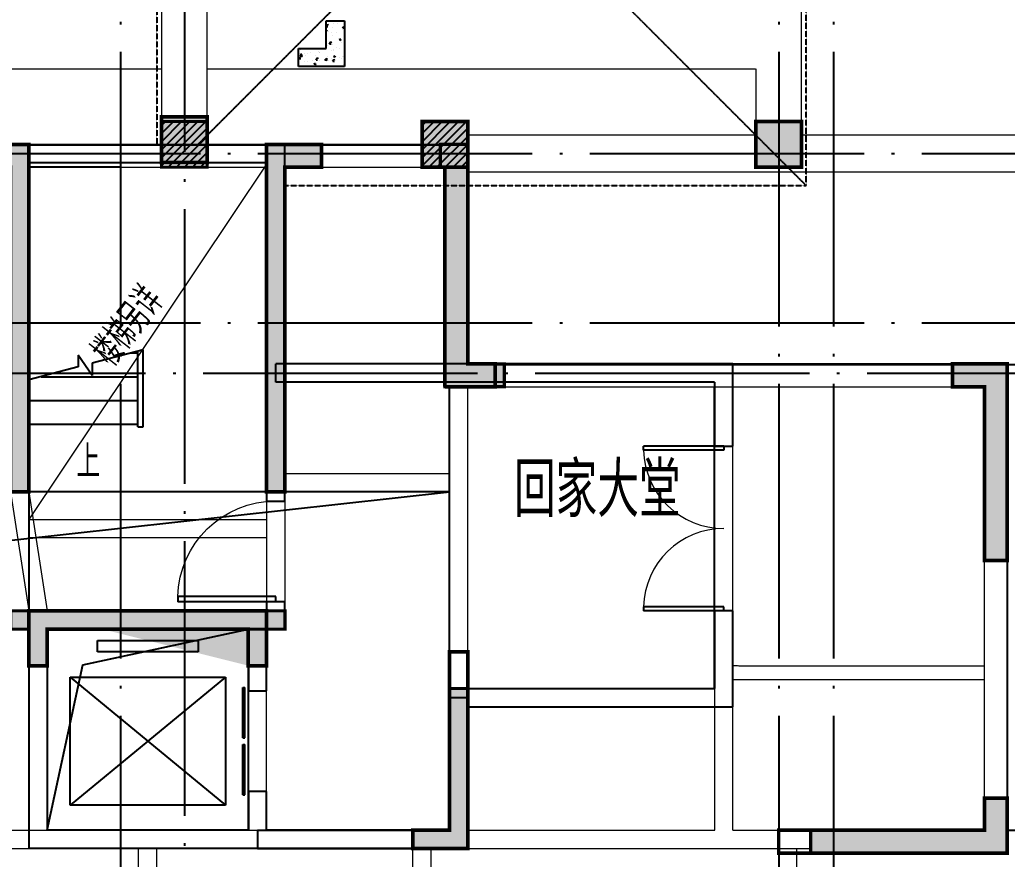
# Model space of a CAD drawing. Extents: x 290727 to 13733020, y 1731457 to 3643100.
# Drawn here: x 703162 to 713962, y 2146964 to 2156142 of the extents above; entities that cross this region are included whole.
import ezdxf

# ---------------------------------------------------------------- set-up
doc = ezdxf.new("R2010")
doc.units = 0
doc.header["$LTSCALE"] = 10
for name, pattern in [('DASH', [0.35, 0.25, -0.1]), ('DASHED', [0.75, 0.5, -0.25]), ('DOTE', [2.4200000000000004, 2, -0.2, 0.02, -0.2]), ('线型3', [500, 300, -200])]:
    doc.linetypes.add(name, pattern=pattern)
doc.layers.get('0').update_dxf_attribs({"linetype": 'CONTINUOUS'})
for name, color, linetype, lineweight in [('15221', 2, 'CONTINUOUS', 18), ('S_ConcWall', 8, 'CONTINUOUS', 35), ('S_DoorDash', 174, '线型3', 18), ('TEXT', 7, 'CONTINUOUS', 13), ('零厚板', 7, 'CONTINUOUS', 18)]:
    doc.layers.add(name, color=color, linetype=linetype, lineweight=lineweight)
for name, color, linetype in [('AXIS', 3, 'CONTINUOUS'), ('BEAM_CON', 4, 'CONTINUOUS'), ('BEAM_CONT', 4, 'CONTINUOUS'), ('BEAM_DASH', 144, 'DASHED'), ('BEAM_SE', 144, 'DASHED'), ('COLU', 2, 'CONTINUOUS'), ('COLUMN', 9, 'CONTINUOUS'), ('DIM_SYMB', 3, 'CONTINUOUS'), ('DOTE', 8, 'DOTE'), ('EVTR', 2, 'CONTINUOUS'), ('pl', 7, 'CONTINUOUS'), ('PUB_HATCH', 8, 'CONTINUOUS'), ('PUB_TEXT', 7, 'CONTINUOUS'), ('STAIR', 2, 'CONTINUOUS'), ('WALL', 255, 'CONTINUOUS'), ('WINDOW', 4, 'CONTINUOUS'), ('作业图', 4, 'CONTINUOUS'), ('文字', 4, 'CONTINUOUS'), ('板顶标高填充', 7, 'CONTINUOUS'), ('柱', 2, 'CONTINUOUS'), ('梁上柱', 40, 'CONTINUOUS'), ('洞口边线', 7, 'CONTINUOUS'), ('集水坑', 181, 'DASH')]:
    doc.layers.add(name, color=color, linetype=linetype)
doc.layers.get('0').off()
doc.styles.add('_TCH_DIM', font='SIMPLEX', dxfattribs={"bigfont": 'GBCBIG'})
doc.styles.add('HNSJY', font='HNSJY-07', dxfattribs={"width": 0.8, "bigfont": 'HNSJY-HZ'})

# ---------------------------------------------------------------- blocks, each defined once
blk = doc.blocks.new('A$C55C93FC2')
at = {"layer": 'DOTE', "linetype": 'DOTE', "ltscale": 150}
for p, q in [((219334.4150152878, 76542.35001189262), (219334.4150152878, 12199.99773951061)), ((226534.4150152878, 76542.35001189262), (226534.4150152875, 12199.99773951061)), ((227134.4150152878, 76542.35001189262), (227134.4150152875, 12199.99773951061)), ((220034.4150152878, 53042.35001869965), (220034.4150152878, 12199.99773951061)), ((10299.4560685074, 28242.35001869965), (252290.8196143163, 28242.35001869965)), ((10299.4560685074, 26392.35001869965), (252290.8196143163, 26392.35001869965))]:
    blk.add_line(p, q, dxfattribs=at)
blk = doc.blocks.new('A$C682E2834')
h = blk.add_hatch(color=0)
h.dxf.hatch_style = 1
h.paths.add_polyline_path([(30400.23085716739, 7899.570863577392), (30600.24778824602, 7899.58779752336), (30600.28163841716, 7499.763246389892), (30800.28163841716, 7499.782777639892), (30800.23085716716, 7899.561097952392), (32999.96913841716, 7899.459535452392), (33000.16445091716, 7499.571840139892), (33200.16445091716, 7499.638246389892), (33200.05505534937, 7899.587791461672), (33200.00038841716, 7899.570863577392), (33200.00038841739, 8099.440454095457), (30600.23085716739, 8099.570863577392), (30400.23085716739, 8099.570863577392)])
edge = h.paths.add_edge_path(flags=16)
edge.add_line((11799.89296654239, 7900.001527639892), (11799.80312279216, 7500.223207327392))
h.paths.add_polyline_path([(9600.016013417393, 7900.001527639892), (11799.89296654239, 7900.001527639892)], flags=17)
h.paths.add_polyline_path([(21424.87343529216, 250.0015276398917), (21599.87343529216, 250.0020159211417), (21599.87343529216, 0.002015921141719446), (21174.87343529216, 0.001527639891719446), (20999.87343529216, 0.002015921141719446), (20999.87343529216, 250.0020159211417), (21174.87343529216, 250.0015276398917), (21175.03163841716, 2150.010804983642), (21425.03163841716, 2149.991273733642)])
h.paths.add_polyline_path([(42349.82460716716, 2149.023988577392), (42599.82460716716, 2149.014222952392), (42599.74648216716, 0.0005510773917194456), (42199.74648216716, 0.002015921141719446), (42199.74648216716, 250.0020159211417), (42349.74648216716, 250.0015276398917)])
h.paths.add_polyline_path([(42599.90663841716, 3549.014222952392), (42349.90663841716, 3549.025941702392), (42350.00429466716, 5450.001527639892), (42200.00038841716, 5450.001527639892), (42200.00038841716, 5700.001527639892), (42600.00038841716, 5700.001527639892)])
h.paths.add_polyline_path([(40700.23085716716, 10549.10113701489), (40700.24257591716, 10799.10113701489), (41300.23866966716, 10799.07574638989), (41300.16054466716, 8649.073793264892), (41050.16054466716, 8649.083558889892), (41050.24257591716, 10549.08648857739)])
h.paths.add_polyline_path([(39150.00038841716, 5450.001527639892), (39150.00038841716, 5700.001527639892), (41050.00038841716, 5700.001527639892), (41050.00038841716, 6099.077699514892), (41300.00038841716, 6099.077699514892), (41300.00038841716, 5450.001527639892)])
h.paths.add_polyline_path([(35100.33632591716, 12949.37848076489), (35100.34804466716, 13199.37848076489), (35400.34023216716, 13199.34918388989), (35400.23866966716, 10799.34625420239), (35800.24648216716, 10799.33160576489), (35800.22695091716, 10549.33160576489), (35150.23866966716, 10549.36383232739), (35150.34413841716, 12949.36090263989)])
h.paths.add_polyline_path([(28700.48085716716, 13199.59723076489), (28700.47695091716, 12949.59723076489), (28650.48281029216, 12949.60309013989), (28650.38124779216, 10549.60504326489), (28000.38124779216, 10549.60504326489), (28000.38124779216, 10799.60504326489), (28400.38124779216, 10799.60504326489), (28400.48281029216, 13199.60699638989)])
h.paths.add_polyline_path([(22750.16249779216, 8649.935121389892), (22500.16249779216, 8649.944887014892), (22500.23866966716, 10799.94586357739), (23100.24257591716, 10799.91754326489), (23100.23085716716, 10549.91754326489), (22750.23866966716, 10549.93414482739)])
h.paths.add_polyline_path([(24650.00234154216, 5700.001527639892), (24650.00234154216, 5450.001527639892), (22500.00234154216, 5450.001527639892), (22500.00234154216, 6049.940980764892), (22750.00234154216, 6049.940980764892), (22750.00234154216, 5700.001527639892)])
h.paths.add_polyline_path([(25699.81679466716, 250.0010393586417), (25699.81679466716, 0.001039358641719446), (24799.74648216716, 0.001039358641719446), (24799.83046654216, 2149.837953421142), (25049.83046654216, 2149.827699514892), (25049.74648216716, 250.0010393586417)])
h.paths.add_polyline_path([(32024.28945091716, 0.001039358641719446), (31299.81679466716, 0.001039358641719446), (31299.81679466716, 250.0010393586417), (31774.35976341716, 250.0010393586417), (31774.89101341716, 2149.639711233642), (32024.89101341716, 2149.569398733642), (32024.35976341716, 250.0010393586417), (32499.81679466716, 250.0010393586417), (32499.81679466716, 0.001039358641719446)])
h.paths.add_polyline_path([(29000.14491966716, 5700.001527639892), (29000.14491966716, 5500.001527639892), (28400.14296654216, 5500.001527639892), (28400.22109154216, 7249.609926077392), (28600.22109154216, 7249.600160452392), (28600.14296654216, 5700.001527639892)])
h.paths.add_polyline_path([(34800.00038841716, 5500.001527639892), (34800.00038841716, 5700.001527639892), (35200.00038841716, 5700.001527639892), (35200.00038841716, 7249.351137014892), (35400.00038841716, 7249.351137014892), (35400.00038841716, 5500.001527639892)])
h.paths.add_polyline_path([(30000.47695091716, 12949.58355888989), (30000.48085716716, 13199.58160576489), (30600.48281029216, 13199.57184013989), (30600.32656029216, 9399.568910452392), (30400.33046654216, 9399.575746389892), (30400.48671654216, 12949.57574638989)])
h.paths.add_polyline_path([(33200.18398216716, 9399.449769827392), (33400.18007591716, 9399.442933889892), (33400.34023216716, 12949.44098076489), (33800.33632591716, 12949.41949638989), (33800.34804466716, 13199.41949638989), (33200.34023216716, 13199.44879326489)])
h.paths.add_polyline_path([(38099.74648216716, 0.001039358641719446), (38099.74648216716, 250.0010393586417), (38749.74648216716, 250.0010393586417), (38749.82460716716, 2149.190980764892), (38999.82460716716, 2149.181215139892), (38999.74648216716, 0.001039358641719446)])
h.paths.add_polyline_path([(35024.86366966716, 2149.365785452392), (34774.86366966716, 2149.374574514892), (34774.93788841716, 4199.375551077392), (35024.93788841716, 4199.365785452392)])
h.paths.add_polyline_path([(29025.00234154216, 2149.648500296142), (28775.00234154216, 2149.648500296142), (28775.00234154216, 4199.648012014892), (29025.00234154216, 4199.648012014892)])
h.paths.add_polyline_path([(1900.001609120285, 10800.00152763989), (1900.001609120285, 10550.00152763989), (1550.001609120285, 10550.00152763989), (1550.001609120285, 8650.001527639892), (1300.001609120285, 8650.001527639892), (1300.001609120285, 10800.00152763989)])
h.paths.add_polyline_path([(3450.00136497966, 5700.001527639892), (3450.00136497966, 5450.001527639892), (1300.001609120285, 5450.001527639892), (1300.001609120285, 6100.001527639892), (1550.001609120285, 6100.001527639892), (1550.001609120285, 5700.001527639892)])
h.paths.add_polyline_path([(20100.00234154216, 8650.001527639892), (19850.00234154216, 8650.001527639892), (19850.00234154216, 10550.00152763989), (19500.00234154216, 10550.00152763989), (19500.00234154216, 10800.00152763989), (20100.00234154216, 10800.00152763989)])
h.paths.add_polyline_path([(13899.85097435466, 12950.00152763989), (13899.85097435466, 13200.00152763989), (14199.85488060466, 13200.00152763989), (14199.85488060466, 10800.00152763989), (14599.85585716716, 10800.00152763989), (14599.85585716716, 10550.00152763989), (13949.85488060466, 10550.00152763989), (13949.85488060466, 12950.00152763989)])
h.paths.add_polyline_path([(7499.99745872966, 13200.00152763989), (7499.99745872966, 12950.00152763989), (7450.00136497966, 12950.00152763989), (7450.00136497966, 10550.00152763989), (6800.00136497966, 10550.00152763989), (6800.00136497966, 10800.00152763989), (7200.00136497966, 10800.00152763989), (7200.00136497966, 13200.00152763989)])
h.paths.add_polyline_path([(17950.00234154216, 5450.001527639892), (17950.00234154216, 5700.001527639892), (19850.00234154216, 5700.001527639892), (19850.00234154216, 6050.001527639892), (20100.00234154216, 6050.001527639892), (20100.00234154216, 5450.001527639892)])
h.paths.add_polyline_path([(16900.00234154216, 0.001039358641719446), (16900.00234154216, 250.0010393586417), (17550.00234154216, 250.0010393586417), (17550.00234154216, 2150.001039358642), (17800.00234154216, 2150.001039358642), (17800.00234154216, 0.001039358641719446)])
h.paths.add_polyline_path([(10575.42616966716, 0.001039358641719446), (10100.00136497966, 0.001039358641719446), (10100.00136497966, 250.0010393586417), (10575.42616966716, 250.0010393586417), (10575.00136497966, 2149.975160452392), (10825.00136497966, 2150.026918264892), (10825.42616966716, 250.0010393586417), (11300.00136497966, 250.0010393586417), (11300.00136497966, 0.001039358641719446)])
h.paths.add_polyline_path([(400.0016091202851, 5700.001527639892), (400.0016091202851, 5450.001527639892), (250.0016091202851, 5450.001527639892), (250.0016091202851, 3550.001527639892), (0.001609120285138488, 3550.001527639892), (0.001609120285138488, 5700.001527639892)])
h.paths.add_polyline_path([(400.0011208390351, 250.0020159211417), (400.0018532609101, 0.002015921141719446), (0.001609120285138488, 0.0005510773917194456), (0.001609120285138488, 2150.001039358642), (250.0016091202851, 2150.001039358642), (250.0016091202851, 250.0015276398917)])
h.paths.add_polyline_path([(13599.85488060466, 5500.001527639892), (13599.85488060466, 5700.001527639892), (13999.85488060466, 5700.001527639892), (13999.85488060466, 7250.001527639892), (14199.85488060466, 7250.001527639892), (14199.85488060466, 5500.001527639892)])
h.paths.add_polyline_path([(7800.00136497966, 5700.001527639892), (7800.00136497966, 5500.001527639892), (7200.00136497966, 5500.001527639892), (7200.00136497966, 7250.001527639892), (7400.00136497966, 7250.001527639892), (7400.00136497966, 5700.001527639892)])
h.paths.add_polyline_path([(12599.85097435466, 13200.00152763989), (12599.85097435466, 12950.00152763989), (12199.85488060466, 12950.00152763989), (12199.85488060466, 9400.001527639892), (11999.85488060466, 9400.001527639892), (11999.85488060466, 13200.00152763989)])
h.paths.add_polyline_path([(9200.001364979893, 9400.001527639892), (9200.001364979893, 12950.00152763989), (8799.99745872966, 12950.00152763989), (8799.99745872966, 13200.00152763989), (9400.00136497966, 13200.00152763989), (9400.001364979893, 9400.001527639892)])
h.paths.add_polyline_path([(4500.00136497966, 250.0010393586417), (4500.00136497966, 0.001039358641719446), (3600.00136497966, 0.001039358641719446), (3600.00136497966, 2150.001039358642), (3850.00136497966, 2150.001039358642), (3850.00136497966, 250.0010393586417)])
h.paths.add_polyline_path([(7825.00136497966, 2150.001039358642), (7575.00136497966, 2150.001039358642), (7575.00136497966, 4200.001527639892), (7825.00136497966, 4200.001527639892)])
h.paths.add_polyline_path([(13824.85683372966, 2150.001039358642), (13574.85683372966, 2150.001039358642), (13574.85683372966, 4200.001527639892), (13824.85683372966, 4200.001527639892)])
edge = h.paths.add_edge_path()
edge.add_line((11999.78554466739, 8100.001527639892), (12199.78554466739, 8100.001527639892))
edge.add_line((12199.78554466739, 8100.001527639892), (12199.78554466739, 7900.001527639892))
edge.add_line((12199.78554466739, 7900.001527639892), (11999.76861358853, 7900.01846158586))
edge.add_line((9400.016013417393, 8100.001527639892), (9200.016013417393, 8100.001527639892))
edge.add_line((9200.016013417393, 8100.001527639892), (9200.016013417393, 7900.001527639892))
edge.add_line((9200.016013417393, 7900.001527639892), (9400.032944496023, 7900.01846158586))
edge.add_line((9400.011129499879, 7900.018459738931), (9400.00136497966, 7500.188051077392))
edge.add_line((9400.00136497966, 7500.188051077392), (9600.00136497966, 7500.182191702392))
edge.add_line((9600.00136497966, 7500.182191702392), (9600.016013417393, 7900.001527639892))
edge.add_line((11999.87831810489, 8100.001527639892), (9400.016013417393, 8100.001527639892))
edge.add_line((11799.80312279216, 7500.223207327392), (11999.80312279239, 7500.193910452392))
edge.add_line((11999.80312279239, 7500.193910452392), (11999.76861358853, 7900.01846158586))
h = blk.add_hatch(color=0)
h.dxf.hatch_style = 1
h.paths.add_polyline_path([(9400.016013417393, 8100.001527639892), (9400.016013417393, 7900.001527639892), (9400.011129499879, 7900.018459738931), (9400.00136497966, 7500.188051077392), (9600.00136497966, 7500.182191702392), (9600.016013417393, 7900.001527639892), (11799.89296654239, 7900.001527639892), (11799.83440526435, 7500.223202744994), (11999.80312279239, 7500.193910452392), (11999.76861358853, 7900.01846158586), (12199.78554466739, 7900.01846158586), (12199.78554466739, 8100.001527639892)])
at = {"color": 0}
blk.add_lwpolyline([(9400.016013417393, 8100.001527639892), (9400.016013417393, 7900.001527639892), (9400.011129499879, 7900.018459738931), (9400.00136497966, 7500.188051077392), (9600.00136497966, 7500.182191702392), (9600.016013417393, 7900.001527639892), (11799.89296654239, 7900.001527639892), (11799.83440526435, 7500.223202744994), (11999.80312279239, 7500.193910452392), (11999.76861358853, 7900.01846158586), (12199.78554466739, 7900.01846158586), (12199.78554466739, 8100.001527639892), (9400.016013417393, 8100.001527639892)], dxfattribs=at)
at = {"layer": 'S_ConcWall', "color": 0, "lineweight": 35, "ltscale": 0.9999999776482582}
for p, q in [((8799.99745872966, 13200.00152763989), (9400.00136497966, 13200.00152763989)), ((9400.00136497966, 13200.00152763989), (9400.001364979893, 9400.001527639892)), ((11999.85488060466, 9400.001527639892), (11999.85488060466, 13200.00152763989)), ((11999.85488060466, 13200.00152763989), (12599.85097435466, 13200.00152763989)), ((12599.85097435466, 13200.00152763989), (12599.85097435466, 12950.00152763989)), ((13899.85097435466, 13200.00152763989), (14199.85488060466, 13200.00152763989)), ((13899.85097435466, 12950.00152763989), (13899.85097435466, 13200.00152763989)), ((14199.85488060466, 13200.00152763989), (14199.85488060466, 10800.00152763989)), ((12599.85097435466, 12950.00152763989), (12199.85488060466, 12950.00152763989)), ((12199.85488060466, 12950.00152763989), (12199.85488060466, 9400.001527639892)), ((13949.85488060466, 12950.00152763989), (13899.85097435466, 12950.00152763989)), ((13949.85488060466, 10550.00152763989), (13949.85488060466, 12950.00152763989)), ((14199.85488060466, 10800.00152763989), (14599.85585716716, 10800.00152763989)), ((14599.85585716716, 10800.00152763989), (14599.85585716716, 10550.00152763989)), ((19500.00234154216, 10550.00152763989), (19500.00234154216, 10800.00152763989)), ((19500.00234154216, 10800.00152763989), (20100.00234154216, 10800.00152763989)), ((14599.85585716716, 10550.00152763989), (13949.85488060466, 10550.00152763989)), ((19850.00234154216, 10550.00152763989), (19500.00234154216, 10550.00152763989)), ((19850.00234154216, 8650.001527639892), (19850.00234154216, 10550.00152763989)), ((9400.001364979893, 9400.001527639892), (9200.001364979893, 9400.001527639892)), ((12199.85488060466, 9400.001527639892), (11999.85488060466, 9400.001527639892)), ((20100.00234154216, 8650.001527639892), (19850.00234154216, 8650.001527639892)), ((13999.85488060466, 5700.001527639892), (13999.85488060466, 7250.001527639892)), ((13999.85488060466, 7250.001527639892), (14199.85488060466, 7250.001527639892)), ((14199.85488060466, 7250.001527639892), (14199.85488060466, 5500.001527639892)), ((19850.00234154216, 5700.001527639892), (19850.00234154216, 6050.001527639892)), ((19850.00234154216, 6050.001527639892), (20100.00234154216, 6050.001527639892)), ((13599.85488060466, 5700.001527639892), (13999.85488060466, 5700.001527639892)), ((13599.85488060466, 5500.001527639892), (13599.85488060466, 5700.001527639892)), ((17950.00234154216, 5700.001527639892), (19850.00234154216, 5700.001527639892)), ((17950.00234154216, 5450.001527639892), (17950.00234154216, 5700.001527639892)), ((14199.85488060466, 5500.001527639892), (13599.85488060466, 5500.001527639892)), ((20100.00234154216, 5450.001527639892), (17950.00234154216, 5450.001527639892))]:
    blk.add_line(p, q, dxfattribs=at)
blk = doc.blocks.new('A$C40B84A1C')
at = {"layer": 'DIM_SYMB'}
blk.add_lwpolyline([(524.9992847805845, 2010.002427915817, 0, 0, 0), (524.9992847805845, 2360.002427915817, 80.00000000000001, 0, 0), (524.9992847805845, 2660.002427915817, 0, 0, 0)], format="xyseb", dxfattribs=at)
at = {"layer": 'STAIR'}
for p, q in [((1149.999284780585, 2955.168464685418), (592.5611019673217, 2807.856696046514)), ((1016.928506968921, 2920.002427915817), (1089.999284780585, 2920.002427915817)), ((1089.999284780585, 2110.002427915817), (1089.999284780585, 2939.312525155536)), ((1149.999284780585, 2140.002427915817), (1149.999284780584, 2955.168464685418)), ((1149.999284780585, 2110.002427915817), (1149.999284780584, 2955.168464685418)), ((438.5792148037509, 2893.716320452927), (438.1434868294988, 2767.04942324695)), ((592.0967112718148, 2672.85749478487), (438.5792148037509, 2893.716320452927)), ((438.1434868294988, 2767.04942324695), (-100.0007152194155, 2624.836391146216)), ((592.5611019673217, 2807.856696046514), (592.0967112718148, 2672.85749478487)), ((-100.0007152194156, 2140.002427915817), (-100.0007152194155, 2624.836391146216)), ((33.0700625922474, 2660.002427915817), (1089.999284780585, 2660.002427915816)), ((-100.0007152194155, 2400.002427915817), (1089.999284780585, 2400.002427915817)), ((-100.0007152194156, 2140.002427915817), (1089.999284780585, 2140.002427915817)), ((1089.999284780585, 2110.002427915817), (1149.999284780585, 2110.002427915817))]:
    blk.add_line(p, q, dxfattribs=at)
at = {"layer": 'PUB_TEXT', "style": '_TCH_DIM'}
blk.add_text('上', height=357.4468085106383, dxfattribs=at).set_placement((420.7439656316483, 1555.002427915817))
blk = doc.blocks.new('$DorLib2D$00000127')
at = {"color": 0, "linetype": 'Continuous'}
for p, q in [((-0.0333333333328483, 0.79489831543669, -93.75), (-0.5333333333328483, 0.79489831543669, -93.75)), ((-0.5333333333328483, 0.79489831543669, -93.75), (-0.5333333333328483, 0.6904056441872441, -93.75)), ((-0.0333333333328483, 0.79489831543669, -93.75), (-0.0333333333328483, 0.6904056441872441, -93.75)), ((0.0333333333328483, 0.79489831543669, -93.75), (0.0333333333328483, 0.6904056441872441, -93.75)), ((0.5333333333328483, 0.79489831543669, -93.75), (0.0333333333328483, 0.79489831543669, -93.75)), ((0.5333333333328483, 0.79489831543669, -93.75), (0.5333333333328483, 0.6904056441872441, -93.75)), ((-0.0333333333328483, 0.6904056441872441, -93.75), (-0.5333333333328483, 0.6904056441872441, -93.75)), ((0.5333333333328483, 0.6904056441872441, -93.75), (0.0333333333328483, 0.6904056441872441, -93.75)), ((0.5, 0.4999999999999787, -93.75), (-0.5, 0.4999999999999787, -93.75))]:
    blk.add_line(p, q, dxfattribs=at)
blk = doc.blocks.new('$DorLib2D$00000001')
for p, q in [((0.45, 0.975), (0.5000000000000002, 0.975)), ((0.45, 0), (0.45, 0.975)), ((0.5, 0), (0.5, 0.975)), ((0.5, 0), (0.45, 0))]:
    blk.add_line(p, q)
at = {"lineweight": 13}
blk.add_arc((0.475, 0), 0.975, 91.46928358135379, 180, dxfattribs=at)
blk = doc.blocks.new('$DorLib2D$00000002')
for p, q in [((-0.5, -1e-16), (-0.5000000000000007, 0.4875)), ((-0.4750000000000007, 0.4875), (-0.5000000000000007, 0.4875)), ((-0.475, 0), (-0.4750000000000007, 0.4875)), ((0.475, 0), (0.4750000000000007, 0.4875)), ((0.4750000000000007, 0.4875), (0.5000000000000007, 0.4875)), ((0.5, -1e-16), (0.5000000000000007, 0.4875)), ((-0.5, -1e-16), (-0.475, 0)), ((0.5, -1e-16), (0.475, 0))]:
    blk.add_line(p, q)
at = {"lineweight": 13}
for centre, start, end in [((-0.4875, 0), 0, 88.53071641864632), ((0.4875, 0), 91.46928358135372, 180)]:
    blk.add_arc(centre, 0.4875, start, end, dxfattribs=at)
blk = doc.blocks.new('_FZH')
blk.add_lwpolyline([(-0.5, -0.5), (0.5, -0.5), (0.5, 0.5), (-0.5, 0.5)], close=True)
at = {"layer": 'PUB_HATCH'}
blk.add_solid([(-0.5, -0.5), (0.5, -0.5), (-0.5, 0.5), (0.5, 0.5)], dxfattribs=at)
blk = doc.blocks.new('车库建筑作业图')
at = {"layer": 'DOTE', "ltscale": 150}
blk.add_line((694278.6319496026, 2152279.786317199), (737690.9445045227, 2152279.786317199), dxfattribs=at)
at = {"layer": 'EVTR'}
for p, q in [((704012.376173053, 2149229.790736772), (704012.376173053, 2149354.790736744)), ((704012.376173053, 2149354.790736744), (705112.3761730661, 2149354.790736744)), ((705112.3761730661, 2149354.790736744), (705112.3761730661, 2149229.790736772)), ((705112.3761730661, 2149229.790736772), (704012.376173053, 2149229.790736772)), ((703712.3761730735, 2148954.790736766), (705412.3761730735, 2148954.790736766)), ((703712.3761730735, 2147554.790736778), (703712.3761730735, 2148954.790736766)), ((703712.3761730735, 2148954.790736766), (705412.3761730735, 2147554.790736778)), ((705412.3761730735, 2148954.790736766), (703712.3761730735, 2147554.790736778)), ((705412.3761730735, 2148954.790736766), (705412.3761730735, 2147554.790736778)), ((705412.3761730735, 2147554.790736778), (703712.3761730735, 2147554.790736778))]:
    blk.add_line(p, q, dxfattribs=at)
blk.add_lwpolyline([(707862.2150402394, 2148829.790736791), (707862.2150402394, 2152129.790736791)], dxfattribs=at)
at = {"layer": 'WALL'}
for p, q in [((703162.3761730731, 2154779.790736815), (706062.3761730517, 2154779.790736801)), ((706062.3761730517, 2150879.790736787), (706062.3761730517, 2154779.790736801)), ((703262.3761730517, 2154579.790736815), (703262.3761730517, 2149679.790736792)), ((703262.3761730517, 2154579.790736815), (705862.3761730517, 2154579.790736802)), ((705862.3761730517, 2154579.790736802), (705862.3761730517, 2150879.790736787)), ((705862.3761730517, 2150879.790736787), (706062.3761730517, 2150879.790736787)), ((706062.3761730517, 2149779.790736787), (705862.3761730517, 2149779.790736787)), ((705862.3761730517, 2149779.790736787), (705862.3761730517, 2149679.790736792)), ((706062.3761730517, 2149479.790736792), (706062.3761730517, 2149779.790736787)), ((703362.3761730517, 2149679.790736792), (703262.3761730517, 2149679.790736792)), ((705762.3761730517, 2149679.790736792), (703362.3761730517, 2149679.790736792)), ((705862.3761730517, 2149679.790736792), (705762.3761730517, 2149679.790736792)), ((703262.3761730517, 2149479.790736792), (703162.3761730517, 2149479.790736792)), ((703262.3761730517, 2149479.790736792), (703262.3761730517, 2147079.790736817)), ((703462.3761730517, 2149479.790736792), (703462.3761730517, 2147279.790736817)), ((705662.3761730517, 2149479.790736792), (703462.3761730517, 2149479.790736792)), ((705662.3761730517, 2149479.790736792), (705662.3761730517, 2148804.790736772)), ((705862.3761730517, 2148804.790736772), (705862.3761730517, 2149479.790736792)), ((706062.3761730517, 2149479.790736792), (705862.3761730517, 2149479.790736792)), ((705662.3761730517, 2148804.790736772), (705862.3761730517, 2148804.790736772)), ((705862.3761730517, 2147704.790736772), (705662.3761730517, 2147704.790736772)), ((705662.3761730517, 2147704.790736772), (705662.3761730517, 2147279.790736817)), ((705862.3761730517, 2147279.790736817), (705862.3761730517, 2147704.790736772)), ((705662.3761730517, 2147279.790736817), (703462.3761730517, 2147279.790736817)), ((707862.3761731212, 2147279.790736817), (705862.3761730517, 2147279.790736817)), ((705762.3761730517, 2147079.790736817), (703262.3761730517, 2147079.790736817)), ((708062.376173127, 2147079.790736817), (705762.3761730517, 2147079.790736817))]:
    blk.add_line(p, q, dxfattribs=at)
at = {"layer": 'WALL', "linetype": 'Continuous'}
for p, q in [((710962.3761731177, 2152379.786317232), (705962.3761730515, 2152379.786317199)), ((705962.3761730515, 2152179.786317199), (705962.3761730515, 2152379.786317199)), ((710962.376173128, 2151479.790736999), (710962.3761731177, 2152379.786317232)), ((710762.3761731175, 2152179.786317233), (705962.3761730515, 2152179.786317199)), ((710762.3761731175, 2152179.786317233), (710762.3761731301, 2151479.790736999)), ((710762.3761731301, 2151479.790736999), (710962.376173128, 2151479.790736999)), ((710962.3761731279, 2149679.790737), (710762.3761731301, 2149679.790737)), ((710762.3761731301, 2149679.790737), (710762.3761731175, 2148829.786317231)), ((710962.3761731175, 2148629.786317229), (710962.3761731279, 2149679.790737)), ((707862.3761730621, 2148829.786317204), (710762.3761731175, 2148829.786317231)), ((707862.3761730621, 2148829.786317204), (707862.3761731065, 2147279.786317122)), ((707862.3761730794, 2148729.790736812), (707862.3761731212, 2147279.790736817)), ((708062.3761730794, 2148729.790736815), (707862.3761730794, 2148729.790736812)), ((708062.3761730794, 2148729.790736815), (708062.376173127, 2147079.790736817)), ((708062.3761730677, 2148629.786317202), (710962.3761731175, 2148629.786317229)), ((708062.3761730677, 2148629.786317202), (708062.376173112, 2147079.786317127)), ((705762.3761730524, 2147279.78631719), (707862.3761731065, 2147279.786317122)), ((705762.3761730524, 2147279.78631719), (705762.3761730507, 2147079.78631719)), ((705762.3761730507, 2147079.78631719), (708062.376173112, 2147079.786317127))]:
    blk.add_line(p, q, dxfattribs=at)
at = {"layer": 'WINDOW'}
blk.add_lwpolyline([(704262.6280031676, 2154529.878445927), (703262.4845714882, 2154529.878445927)], dxfattribs=at)
at = {"layer": '文字', "linetype": 'Continuous'}
for p, q in [((707862.2150402394, 2148829.786317175), (707862.3659399996, 2152129.790736791)), ((710762.215040235, 2148829.786317202), (710762.3659399952, 2152129.790736818))]:
    blk.add_line(p, q, dxfattribs=at)
at = {"layer": '集水坑'}
for p, q in [((705112.6599672314, 2154779.790736806), (707662.6563519512, 2157329.787121525)), ((708762.6563519512, 2157329.787121525), (711762.6563519512, 2154329.787121525))]:
    blk.add_line(p, q, dxfattribs=at)
for points in [[(704662.6563519512, 2158429.787121525), (704662.6563519512, 2154779.790736808)], [(706062.3761730517, 2154329.787121525), (711762.6563519512, 2154329.787121525), (711762.6563519512, 2158429.787121525)]]:
    blk.add_lwpolyline(points, dxfattribs=at)
at = {"color": 8}
blk.add_blockref('A$C682E2834', (693862.4832065086, 2141579.789208303), dxfattribs=at)
blk.add_blockref('A$C40B84A1C', (703362.3761730517, 2149579.790504379))
at = {"layer": 'COLUMN', "linetype": 'Continuous', "xscale": 500, "yscale": 500, "zscale": 500, "rotation": 270}
for p in [(704962.6419699918, 2154829.782487878), (707812.4954856168, 2154779.874026286), (711462.7884543668, 2154779.874026286)]:
    blk.add_blockref('_FZH', p, dxfattribs=at)
at = {"layer": 'WINDOW', "linetype": 'Continuous', "xscale": 1800, "yscale": 1800, "zscale": 1800, "rotation": 90}
blk.add_blockref('$DorLib2D$00000002', (710862.376173072, 2150579.790736867), dxfattribs=at)
at = {"layer": 'WINDOW', "xscale": -1100, "zscale": 1100, "rotation": 90}
for name, p, yscale in [('$DorLib2D$00000001', (705962.3761730517, 2150329.790736787), 1100), ('$DorLib2D$00000127', (705762.3761730517, 2148254.790736772), 200)]:
    blk.add_blockref(name, p, dxfattribs=dict(at, yscale=yscale))
at = {"layer": '文字', "linetype": 'Continuous'}
blk.add_blockref('A$C55C93FC2', (484928.2411151752, 2126437.437102827), dxfattribs=at)
at = {"layer": '文字', "linetype": 'Continuous', "style": 'HNSJY', "width": 0.8}
blk.add_text('回家大堂', height=599.9999999999998, dxfattribs=at).set_placement((708566.9013153338, 2150704.495835868))
blk = doc.blocks.new('11-l')
h = blk.add_hatch()
h.set_pattern_fill('ANSI31', color=0, scale=500)
h.set_pattern_definition([(45, (3706286.7896689, -728070.6742229692), (-44.19417382415921, 44.19417382415922), [])])
h.paths.add_polyline_path([(999454.5987341753, -793741.760857357), (999454.5987341753, -793241.760857357), (998954.5987341753, -793241.760857357), (998954.5987341753, -793741.760857357)])
h = blk.add_hatch()
h.set_pattern_fill('ANSI31', color=0, scale=500)
h.set_pattern_definition([(45, (3709136.643184525, -728070.6742229692), (-44.19417382415921, 44.19417382415922), [])])
h.paths.add_polyline_path([(1002304.4522498, -793741.760857357), (1002304.4522498, -793241.760857357), (1001804.4522498, -793241.760857357), (1001804.4522498, -793741.760857357)])
at = {"layer": '15221', "color": 0}
for p, q in [((997304.8536175732, -797291.7552006295), (997504.8536175732, -798591.7552006295)), ((997504.8536175732, -797291.7552006295), (997704.0802929616, -798591.7552006295))]:
    blk.add_line(p, q, dxfattribs=at)
at = {"layer": 'AXIS', "color": 0, "const_width": 35}
for points in [[(998954.5987341753, -793241.760857357), (999454.5987341753, -793241.760857357), (999454.5987341753, -793741.760857357), (998954.5987341753, -793741.760857357)], [(1001804.4522498, -793241.760857357), (1002304.4522498, -793241.760857357), (1002304.4522498, -793741.760857357), (1001804.4522498, -793741.760857357)]]:
    blk.add_lwpolyline(points, close=True, dxfattribs=at)
at = {"layer": 'BEAM_CON', "color": 0, "lineweight": 18, "ltscale": 0.9999999776482582}
for p, q in [((997504.8536175732, -793741.7552006295), (1000104.707133198, -793741.7552006295)), ((1002704.708109761, -795891.7552006295), (1005104.854594136, -795891.7552006295)), ((1005104.854594136, -795891.7552006295), (1005904.708109761, -795891.7552006295)), ((1005904.708109761, -795891.7552006295), (1007604.854594136, -795891.7552006295)), ((1000304.71221084, -797291.7171164872), (1000304.745218652, -798591.7171160681)), ((997504.8536175732, -797591.7552006295), (1000104.707133198, -797591.7552006295)), ((999904.3692425732, -800991.7552006295), (999904.6208661818, -798791.7089698085)), ((997704.4043988232, -800991.7552006295), (997704.8536175732, -799191.574536567)), ((1005204.854594136, -799341.5052006295), (1007954.854594136, -799341.7622458304)), ((1005204.854594136, -799341.5098741786), (1007904.854594136, -799341.7622458304)), ((997604.4043988232, -800991.7552006295), (998804.8536175732, -800991.7552006295)), ((998804.8536175732, -800991.7552006295), (1000004.369242573, -800991.7552006295)), ((1005204.854594136, -800991.7552006295), (1006054.854594136, -800991.7552006295))]:
    blk.add_line(p, q, dxfattribs=at)
at = {"layer": 'BEAM_SE', "color": 0, "lineweight": 18, "ltscale": 0.9999999776482582}
for p, q in [((997504.8536175732, -793491.7552006295), (1000104.707133198, -793491.7552006295)), ((1002104.707133198, -799441.7552006295), (1002104.707133198, -796141.7552006295)), ((1002304.707133198, -799441.7552006295), (1002304.707133198, -796141.7552006295)), ((1002704.708109761, -796141.7552006295), (1005104.854594136, -796141.7552006295)), ((1005004.854594136, -800991.7552006295), (1005004.854594136, -796141.7552006295)), ((1005104.854594136, -796141.7552006295), (1005904.708109761, -796141.7552006295)), ((1005204.854594136, -800991.7552006295), (1005204.854594136, -796141.7552006295)), ((1005904.708109761, -796141.7552006295), (1007604.854594136, -796141.7552006295)), ((1000304.707133198, -797091.7552006295), (1002104.707133198, -797091.7552006295)), ((997504.8536175732, -797291.7552006295), (997504.8536175732, -798591.7552006295)), ((1000104.712210904, -797291.7221946121), (1000104.745218717, -798591.7221941932)), ((1000304.707133198, -797291.7552006295), (1002104.707133198, -797291.7552006295)), ((997504.8536175732, -797791.7552006295), (1000104.707133198, -797791.7552006295)), ((1007954.854594136, -800641.7552006295), (1007954.854594136, -798041.7552006295)), ((1000104.369242573, -800991.7552006295), (1000104.620866182, -798791.7382666835)), ((997504.4043988232, -800991.7552006295), (997504.8536175732, -799191.568677192)), ((1005204.854594136, -799191.5052006295), (1007954.854594136, -799191.7622458321)), ((995904.8536175732, -800991.7552006295), (997604.4043988232, -800991.7552006295)), ((1000004.369242573, -800991.7552006295), (1001704.707133198, -800991.7552006295)), ((1002304.707133198, -800991.7552006295), (1005004.854594136, -800991.7552006295)), ((995904.8536175732, -801191.7552006295), (997604.4043988232, -801191.7552006295)), ((997604.4043988232, -801191.7552006295), (998704.8536175732, -801191.7552006295)), ((998704.8536175732, -804541.7761967232), (998704.8536175732, -801191.7552006295)), ((998904.8536175732, -801191.7552006295), (1000004.369242573, -801191.7552006295)), ((998904.8536175732, -804541.7351810982), (998904.8536175732, -801191.7552006295)), ((1000004.369242573, -801191.7552006295), (1001704.707133198, -801191.7552006295)), ((1001704.709086323, -802491.7552006295), (1001704.709086323, -801191.7552006295)), ((1001904.709086323, -802491.7552006295), (1001904.709086323, -801191.7552006295)), ((1002304.707133198, -801191.7552006295), (1005104.854594136, -801191.7552006295)), ((1005104.854594136, -801191.7552006295), (1006054.854594136, -801191.7552006295)), ((1005704.854594136, -804541.7556889107), (1005704.854594136, -801191.7552006295)), ((1005904.854594136, -804541.7556889107), (1005904.854594136, -801191.7552006295))]:
    blk.add_line(p, q, dxfattribs=at)
at = {"layer": 'S_ConcWall', "color": 0, "lineweight": 35, "ltscale": 0.9999999776482582, "const_width": 35}
for points in [[(997304.8536175732, -793741.7552006295), (996904.8497113232, -793741.7552006295), (996904.8497113232, -793491.7552006295), (997504.8536175732, -793491.7552006295), (997504.8536175732, -797291.7552006295), (997304.8536175732, -797291.7552006295)], [(1000704.703226948, -793741.7552006295), (1000304.707133198, -793741.7552006295), (1000304.707133198, -797291.7552006295), (1000104.707133198, -797291.7552006295), (1000104.707133198, -793491.7552006295), (1000704.703226948, -793491.7552006295)], [(1002004.703226948, -793491.7552006295), (1002304.707133198, -793491.7552006295), (1002304.707133198, -795891.7552006295), (1002704.708109761, -795891.7552006295), (1002704.708109761, -796141.7552006295), (1002054.707133198, -796141.7552006295), (1002054.707133198, -793741.7552006295), (1002004.703226948, -793741.7552006295)], [(1007954.854594136, -798041.7552006295), (1007954.854594136, -796141.7552006295), (1007604.854594136, -796141.7552006295), (1007604.854594136, -795891.7552006295), (1008204.854594136, -795891.7552006295), (1008204.854594136, -798041.7552006295)], [(1001704.707133198, -800991.7552006295), (1002104.707133198, -800991.7552006295), (1002104.707133198, -799441.7552006295), (1002304.707133198, -799441.7552006295), (1002304.707133198, -801191.7552006295), (1001704.707133198, -801191.7552006295)], [(1006054.854594136, -800991.7552006295), (1007954.854594136, -800991.7552006295), (1007954.854594136, -800641.7552006295), (1008204.854594136, -800641.7552006295), (1008204.854594136, -801241.7552006295), (1006054.854594136, -801241.7552006295)]]:
    blk.add_lwpolyline(points, close=True, dxfattribs=at)
at = {"layer": 'S_ConcWall', "color": 0, "const_width": 35}
for points in [[(997504.8682660107, -798591.7552006295), (997304.8682660107, -798591.7552006295), (997304.8682660107, -798791.7552006295), (997504.8851970895, -798791.7382666835)], [(1000104.730570698, -798591.7552006295), (1000104.730570698, -798591.7552006295), (997504.8682660107, -798591.7552006295)], [(1000104.637797261, -798591.7552006295), (1000304.637797261, -798591.7552006295), (1000304.637797261, -798791.7552006295), (1000104.620866182, -798791.7382666835)], [(997704.8682660107, -798791.7552006295), (999904.7452191357, -798791.7552006295), (999904.6208661818, -798791.7089698085), (1000104.620866182, -798791.7382666835), (1000104.620866182, -798791.7382666835)]]:
    blk.add_lwpolyline(points, dxfattribs=at)
at = {"layer": 'S_ConcWall', "color": 0}
blk.add_lwpolyline([(997504.8633820933, -798791.7382685305, 35, 35, 0), (997504.8536175732, -799191.568677192, 35, 35, 0), (997704.8536175732, -799191.574536567, 35, 35, 0), (997704.8682660107, -798791.7552006295, 0, 0, 0), (999904.7452191357, -798791.7552006295, 0, 0, 0), (999904.6208661818, -798791.7089698085, 0, 0, 0), (999904.6208661818, -798791.7089698085, 0, 0, 0)], format="xyseb", dxfattribs=at)
at = {"layer": 'S_DoorDash', "color": 0, "linetype": 'Continuous', "lineweight": 18, "ltscale": 0.9999999776482582}
blk.add_line((1000704.703226948, -793491.7552006295), (1002004.703226948, -793491.7552006295), dxfattribs=at)
at = {"layer": 'S_DoorDash', "color": 0, "lineweight": 18, "ltscale": 0.9999999776482582}
blk.add_line((1000704.703226948, -793741.7552006295), (1002004.703226948, -793741.7552006295), dxfattribs=at)
at = {"layer": '柱', "color": 0, "const_width": 34.99999940395355}
blk.add_lwpolyline([(999454.5987341753, -793741.760857357), (999454.5987341753, -793241.760857357), (998954.5987341753, -793241.760857357), (998954.5987341753, -793741.760857357)], close=True, dxfattribs=at)
blk.add_lwpolyline([(1002304.4522498, -793741.760857357), (1002304.4522498, -793241.760857357), (1001804.4522498, -793241.760857357), (1001804.4522498, -793741.760857357), (1002054.4522498, -793741.760857357)], dxfattribs=at)
at = {"layer": '洞口边线', "color": 0, "ltscale": 0.9999999776482582}
for points in [[(999904.7452191357, -798791.7552006295), (997704.8682660107, -798791.7552006295), (997704.8536175751, -800991.7552006295), (998093.7540081982, -799180.6438725045), (999904.7452191357, -798791.7552006295)], [(999904.7596234325, -798791.7547123233), (997704.8826703075, -798791.7547123233), (997704.86802187, -800991.7547123233), (998093.768412495, -799180.6433841983), (999904.7596234325, -798791.7547123233)]]:
    blk.add_lwpolyline(points, close=True, dxfattribs=at)
at = {"layer": '零厚板', "color": 0, "lineweight": 18, "ltscale": 0.9999999776482582}
blk.add_line((1000104.707133185, -793707.0052257067), (997504.8536175732, -797591.7552006295), dxfattribs=at)
at = {"layer": 'TEXT', "color": 0, "style": 'HNSJY', "width": 0.7}
blk.add_text('楼梯另详', height=350, rotation=52.00000000000001, dxfattribs=at).set_placement((998435.2049911008, -795946.7641164418))
blk = doc.blocks.new('梁图-10.22')
at = {"color": 0}
blk.add_lwpolyline([(-1417923.729177306, 185807.9555288986), (-1373224.104177306, 185797.6388070928), (-1373224.104177306, 191499.1884500957), (-1375573.933309835, 191499.1884500487), (-1375573.717527293, 196598.2626669998), (-1381473.759744807, 196598.5331765986), (-1381473.759744807, 198998.5251202318), (-1388473.515603023, 198998.8213336174), (-1388473.617166684, 196598.7919656611), (-1402674.143533869, 196599.1884500361), (-1402674.143533869, 198999.1884500124), (-1409673.997049496, 198999.1884500124), (-1409673.997049496, 196599.1884500366), (-1415574.096579487, 196599.1884500356), (-1415574.096579718, 191500.840608621), (-1417923.729177306, 191500.8406086792), (-1417923.729177306, 185807.9555288986)], dxfattribs=at)
at = {"layer": 'BEAM_CONT', "color": 0, "lineweight": 18}
for p, q in [((-1399524.041677306, 199107.9473443092), (-1402674.354177306, 199107.9473443092)), ((-1392874.041677306, 199107.9473443092), (-1399024.00000345, 199107.9473443092)), ((-1406024.229177306, 199007.9478869382), (-1407473.916677306, 199007.9510335079)), ((-1404874.041677306, 199007.9508600081), (-1405524.229177306, 199007.9483206896)), ((-1403174.354177306, 199007.9483861933), (-1404274.041416834, 199007.9512505587)), ((-1407473.916677306, 198807.9510335005), (-1406024.229177306, 198807.9478869312)), ((-1405524.229177306, 198807.9483206812), (-1404874.041677306, 198807.9508600002)), ((-1402874.041677306, 195207.9512505592), (-1402874.041677306, 193457.9512505583)), ((-1403274.041677306, 191507.9512505578), (-1404874.40023041, 191507.9512505583))]:
    blk.add_line(p, q, dxfattribs=at)
at = {"layer": 'BEAM_DASH', "color": 0, "lineweight": 18}
for p, q in [((-1406024.229177306, 202157.8965630573), (-1406024.229177306, 200107.9200630588)), ((-1405524.229177306, 200107.9200630588), (-1405524.229177306, 202157.8965630573)), ((-1399023.791681639, 200107.9431056115), (-1399024.173321909, 202157.8965630573)), ((-1406024.229177306, 200107.8845635667), (-1406024.229177306, 199307.9473443078)), ((-1405524.229177306, 199307.9473443078), (-1405524.229177306, 200107.8845635667)), ((-1399023.968752128, 199257.9473443083), (-1399023.791682732, 200107.8444775227)), ((-1408213.854177306, 199832.8965630592), (-1406024.229177306, 199832.8965630592)), ((-1405524.229177306, 199832.8965630592), (-1404114.041677306, 199832.8965630592)), ((-1404114.041677306, 199832.8965630592), (-1399523.848976823, 199832.8965630592)), ((-1399523.848976823, 199832.8965630592), (-1399523.96876298, 199257.9473443078)), ((-1404274.042068013, 198757.9512505531), (-1403174.354177306, 198757.9483861858)), ((-1402674.354177306, 198707.9473443027), (-1399274.041677306, 198707.9473443027)), ((-1399274.041677306, 198707.9473443027), (-1392674.041677306, 198707.9473443027)), ((-1399873.916677306, 196607.9512505536), (-1402374.041677306, 196607.9512505536)), ((-1397373.916677306, 196607.9512505536), (-1399873.916677306, 196607.9512505536)), ((-1402374.041677306, 196357.9512505578), (-1399873.941678556, 196357.9512505578)), ((-1399873.891677306, 196357.9512505578), (-1397373.916677306, 196357.9512505578)), ((-1404974.416677306, 191307.9512505592), (-1403274.041677306, 191307.9512505592))]:
    blk.add_line(p, q, dxfattribs=at)
at = {"layer": 'COLU', "color": 0, "const_width": 40}
for points in [[(-1405524.229177306, 199307.9473442999), (-1406024.229177306, 199307.9473442999), (-1406024.229177306, 198807.9473443027), (-1405524.229177306, 198807.9473443027)], [(-1402674.354177306, 199257.9473442999), (-1403174.354177306, 199257.9473442999), (-1403174.354177306, 198757.9473443027), (-1402674.354177306, 198757.9473443027)], [(-1399024.041677306, 199257.9473442999), (-1399524.041677306, 199257.9473442999), (-1399524.041677306, 198757.9473443027), (-1399024.041677306, 198757.9473443027)]]:
    blk.add_lwpolyline(points, close=True, dxfattribs=at)
at = {"layer": 'WALL', "color": 0, "const_width": 40}
for points in [[(-1407473.916677306, 195207.9512505592), (-1407473.916677306, 199007.9512505163), (-1408073.916677306, 199007.9512505163), (-1408073.916677306, 198757.9512505177), (-1407673.916677306, 198757.9512505177), (-1407673.916677306, 195207.9512505592)], [(-1404674.041677306, 195207.9512505592), (-1404674.041677306, 198757.9512505177), (-1404274.041677306, 198757.9512505177), (-1404274.041677306, 199007.9512505163), (-1404874.041677306, 199007.9512505163), (-1404874.041677306, 195207.9512505592)], [(-1396773.916677306, 194457.9512505536), (-1396773.916677306, 196607.9512505322), (-1397373.916677306, 196607.9512505322), (-1397373.916677306, 196357.9512505373), (-1397023.916677306, 196357.9512505373), (-1397023.916677306, 194457.9512505536)], [(-1407273.916677306, 193308.1387505592), (-1407273.916677306, 193707.9512505564), (-1405074.054183363, 193707.9512505564), (-1405074.104176524, 193308.1746933344), (-1404874.104178088, 193308.1496827835), (-1404874.029171248, 193907.9512505555), (-1407473.916677306, 193907.9512505555), (-1407473.916677306, 193308.1387505592)], [(-1402674.041677306, 191307.9512505592), (-1402674.041677306, 193457.9512505364), (-1402874.041677306, 193457.9512505368), (-1402874.041677306, 191507.9512505578), (-1403274.041677306, 191507.9512505578), (-1403274.041677306, 191307.9512505592)], [(-1396773.916677306, 191257.9512505592), (-1396773.916677306, 191857.9512505555), (-1397023.916677306, 191857.9512505555), (-1397023.916677306, 191507.9512505569), (-1399273.916677306, 191507.9512505569), (-1399273.916677306, 191257.9512505592)]]:
    blk.add_lwpolyline(points, close=True, dxfattribs=at)
for points in [[(-1386273.424489903, 198757.5170986671), (-1383673.609385545, 198757.4010277204), (-1383673.732649466, 195207.4000353767), (-1383473.732649588, 195207.3930909322), (-1383473.609385743, 198757.3918756316), (-1381723.608083424, 198757.3098443206), (-1381723.670583439, 196357.3092786279), (-1375823.674031392, 196357.0367976362), (-1375823.911774638, 191507.9512506356), (-1377973.916677306, 191507.9512506356), (-1377973.916677306, 191257.951250637), (-1374523.911609823, 191257.9512506365), (-1374524.15383539, 186057.951250697), (-1377874.162102275, 186057.951250697), (-1377874.104177353, 187957.1357006873), (-1378074.104177259, 187957.1418006662), (-1378074.162102368, 186057.951250697), (-1384874.563007001, 186057.951250697), (-1384874.041681072, 187957.5253688195), (-1385074.04167354, 187957.580257534), (-1385074.563014534, 186057.951250697), (-1391874.161989373, 186057.951250697), (-1391874.104177355, 187907.7840629206), (-1392074.104177258, 187907.7903134334), (-1392074.16198947, 186057.951250697), (-1399073.916677306, 186057.951250697), (-1399073.916677306, 187907.951250677), (-1399273.916677306, 187907.951250677), (-1399273.916677306, 186057.951250697), (-1406073.511187224, 186057.951250697), (-1406073.916679582, 187957.9725921396), (-1406273.916675028, 187957.9299092139), (-1406273.511191778, 186057.951250697), (-1413073.916677306, 186057.951250697), (-1413073.916677306, 187957.951250677), (-1413273.916677306, 187957.951250677), (-1413273.916677306, 186057.951250697), (-1416623.919245776, 186057.951250697), (-1416623.921744789, 191257.9512506365), (-1413073.916677306, 191257.951250637), (-1413073.916677306, 191507.9512506356), (-1415323.916677306, 191507.9512506356), (-1415324.322161884, 196357.9485154273), (-1414973.915506455, 196357.9512505857), (-1414973.917457873, 196607.9512505722), (-1415324.354177306, 196607.9485151786), (-1415324.354177306, 198657.9473443036)], [(-1402924.354177306, 196357.9458806245), (-1402374.040213606, 196357.9512505885), (-1402374.042653105, 196607.9512505704), (-1402674.354177306, 196607.9483201304), (-1402674.354177306, 198757.9473443027)], [(-1402924.354177306, 198757.9473442789), (-1402924.354177306, 196357.9458806003)], [(-1417923.729177306, 191507.9512504949), (-1417923.729177306, 185807.9555288986), (-1373224.104177306, 185807.9555288102)]]:
    blk.add_lwpolyline(points, dxfattribs=at)
at = {"layer": '板顶标高填充', "color": 0, "linetype": 'Continuous', "flags": 128}
blk.add_lwpolyline([(-1415574.358638475, 202307.9010291207), (-1415574.358638475, 196607.9572677203), (-1409674.366092016, 196607.9578678985), (-1409674.353403189, 199007.9558842648), (-1402674.366092032, 199007.9558842778), (-1402674.341701758, 196607.9529138482), (-1396774.372617102, 196607.9529090677), (-1396774.365359594, 191507.9558843481), (-1394374.366092016, 191507.9559608847), (-1394374.366092019, 196607.8979828651), (-1388473.988168803, 196607.5607833453), (-1388473.886607545, 199007.5333850849), (-1392374.086328241, 199007.303540457), (-1392374.086328326, 217107.956672085), (-1406024.085691125, 217105.4941658927), (-1406024.519101477, 219007.9498570692), (-1412574.224179859, 219007.9498570692), (-1412574.223027343, 202307.9566885442), (-1415574.358638475, 202307.9010291207)], dxfattribs=at)
at = {"layer": '梁上柱', "color": 0, "linetype": 'Continuous'}
for p, q in [((-1404223.913889621, 200357.9514581431), (-1404023.913889621, 200357.9514581431)), ((-1404223.913889621, 200057.9513164335), (-1404223.913889621, 200357.9514581431)), ((-1404146.548481882, 200357.0217945199), (-1404146.548481882, 200357.0217945199)), ((-1404058.148528513, 200356.5642206045), (-1404058.148528513, 200356.5642206045)), ((-1404023.913889621, 200357.9514581435), (-1404023.91388962, 199857.9513164749)), ((-1404223.913889621, 200299.9932323825), (-1404212.699623278, 200313.3578745821)), ((-1404223.913889621, 200259.6303852471), (-1404214.884233926, 200263.0965453172)), ((-1404223.913889621, 200251.03428136), (-1404217.565714869, 200246.752383423)), ((-1404220.255262151, 200298.3510260582), (-1404205.073254952, 200297.0227725385)), ((-1404217.316769807, 200246.0298523288), (-1404212.166586088, 200261.3788492884)), ((-1404202.567873798, 200306.6327138604), (-1404205.504651858, 200322.5541282017)), ((-1404197.718216446, 200315.7345955912), (-1404197.718216446, 200315.7345955912)), ((-1404197.672609509, 200242.7065486927), (-1404197.672609509, 200242.7065486927)), ((-1404152.121966165, 200287.4686680194), (-1404152.121966165, 200287.4686680194)), ((-1404140.183766871, 200328.174439467), (-1404140.183766871, 200328.174439467)), ((-1404101.520304437, 200328.3992909696), (-1404101.520304437, 200328.3992909696)), ((-1404049.543428123, 200268.1330397269), (-1404049.543428123, 200268.1330397269)), ((-1404042.760058247, 200282.8256424051), (-1404030.514954282, 200297.4187890459)), ((-1404038.071175764, 200282.4119838243), (-1404023.913889621, 200281.1733817812)), ((-1404167.326537086, 200115.575741767), (-1404170.263315145, 200131.4971561083)), ((-1404168.339966947, 200228.2187161548), (-1404168.339966947, 200228.2187161548)), ((-1404155.210569416, 200202.9136291463), (-1404155.210569416, 200202.9136291463)), ((-1404108.681648793, 200227.4533850569), (-1404108.681648793, 200227.4533850569)), ((-1404081.054061215, 200154.0041173617), (-1404063.26935409, 200160.8310268004)), ((-1404078.585856206, 200153.0092850858), (-1404065.9513236, 200144.487185237)), ((-1404074.745833777, 200149.1570181856), (-1404074.745833777, 200149.1570181856)), ((-1404065.702483657, 200143.7647465295), (-1404060.552299938, 200159.1137434891)), ((-1404027.88624258, 200136.2428808669), (-1404027.88624258, 200136.2428808669)), ((-1404024.797639329, 200220.79791974), (-1404024.797639329, 200220.79791974)), ((-1404523.778085602, 200057.9513164335), (-1404223.913889621, 200057.9513164335)), ((-1404523.778085602, 199857.9514581505), (-1404523.778085602, 200057.9513164335)), ((-1404504.417847658, 200040.3011397338), (-1404504.417847658, 200040.3011397338)), ((-1404301.979291968, 200027.8575665187), (-1404301.979291968, 200027.8575665187)), ((-1404208.159484886, 200091.1541218003), (-1404208.159484886, 200091.1541218003)), ((-1404189.701305821, 200107.7078827079), (-1404177.456201857, 200122.3010293497)), ((-1404185.012436176, 200107.2943831766), (-1404169.830428977, 200105.9661296569)), ((-1404161.387775917, 200033.8035514005), (-1404161.387775917, 200033.8035514005)), ((-1404158.299172666, 200118.3585902737), (-1404158.299172666, 200118.3585902737)), ((-1404158.143661937, 200097.6601790041), (-1404158.143661937, 200097.6601790041)), ((-1404147.297240732, 200035.3841501614), (-1404147.297240732, 200035.3841501614)), ((-1404141.565496287, 200048.9764433675), (-1404141.565496287, 200048.9764433675)), ((-1404104.588305128, 200063.5416538743), (-1404104.588305128, 200063.5416538743)), ((-1404077.979180103, 200057.3477407056), (-1404077.979180103, 200057.3477407056)), ((-1404060.0303035, 200116.5806128336), (-1404060.0303035, 200116.5806128336)), ((-1404030.974845831, 200051.6878419938), (-1404030.974845831, 200051.6878419938)), ((-1404518.827222392, 199948.5292085498), (-1404506.582118427, 199963.1223551915)), ((-1404514.137782974, 199948.1158247618), (-1404498.955775775, 199946.7875712421)), ((-1404507.88703221, 199990.1582908295), (-1404490.102325085, 199996.9852002687)), ((-1404507.852249143, 199974.2863630233), (-1404485.262325842, 199970.7827983727)), ((-1404507.624059741, 199971.9271346522), (-1404487.840381901, 199992.5459783673)), ((-1404505.418695439, 199989.1637492143), (-1404492.784162833, 199980.6416493654)), ((-1404496.45287713, 199956.399338223), (-1404499.389655189, 199972.3207525644)), ((-1404492.535465197, 199979.9190310976), (-1404487.385281479, 199995.2680280572)), ((-1404485.253677407, 199968.1517460574), (-1404488.059914741, 199992.2740647066)), ((-1404479.857972551, 199980.0068314392), (-1404479.857972551, 199980.0068314392)), ((-1404464.996866488, 199915.0122963255), (-1404464.996866488, 199915.0122963255)), ((-1404461.763520161, 200006.8215738023), (-1404461.763520161, 200006.8215738023)), ((-1404443.555603504, 199984.5311680948), (-1404443.555603504, 199984.5311680948)), ((-1404424.697704096, 199913.943807553), (-1404424.697704096, 199913.943807553)), ((-1404421.609100846, 199998.4988464229), (-1404421.609100846, 199998.4988464229)), ((-1404398.177203977, 200015.1928711403), (-1404398.177203977, 200015.1928711403)), ((-1404368.798954478, 199927.6769917044), (-1404368.798954478, 199927.6769917044)), ((-1404344.267377384, 199974.2780874469), (-1404344.267377384, 199974.2780874469)), ((-1404336.642553396, 199932.5901230108), (-1404324.397449431, 199947.1832696525)), ((-1404331.953696587, 199932.1767825317), (-1404316.771689388, 199930.8485290124)), ((-1404314.269038751, 199940.4590539462), (-1404317.205816811, 199956.3804682875)), ((-1404296.400647368, 199930.2045314154), (-1404296.400647368, 199930.2045314154)), ((-1404295.426422118, 200009.9576591281), (-1404295.426422118, 200009.9576591281)), ((-1404293.312044117, 200014.7595702847), (-1404293.312044117, 200014.7595702847)), ((-1404236.773169532, 199932.2435872196), (-1404214.183246232, 199928.740022569)), ((-1404236.545018848, 199929.8848067233), (-1404216.761341009, 199950.5036504343)), ((-1404214.174594924, 199926.1094781589), (-1404216.980832258, 199950.2317968048)), ((-1404208.676782217, 199968.5493434542), (-1404208.676782217, 199968.5493434542)), ((-1404208.385158798, 199948.7958685495), (-1404208.385158798, 199948.7958685495)), ((-1404198.421368359, 199921.0689043356), (-1404198.421368359, 199921.0689043356)), ((-1404164.476379168, 199949.2485125274), (-1404164.476379168, 199949.2485125274)), ((-1404154.4578844, 199916.651037476), (-1404142.212780435, 199931.2441841173)), ((-1404149.7696102, 199916.2377402978), (-1404134.587603001, 199914.9094867785)), ((-1404144.798842614, 199957.1671658875), (-1404144.798842614, 199957.1671658875)), ((-1404142.855666877, 199969.8156855791), (-1404125.070959752, 199976.6425950178)), ((-1404140.387884554, 199968.8213189631), (-1404127.753351948, 199960.2992191142)), ((-1404132.085200374, 199924.518769674), (-1404135.021978433, 199940.4401840116)), ((-1404127.504688277, 199959.576783014), (-1404122.354504558, 199974.9257799736)), ((-1404073.08618705, 199962.8205994614), (-1404073.08618705, 199962.8205994614)), ((-1404050.292186973, 199946.4953953652), (-1404050.292186973, 199946.4953953652)), ((-1404048.600930604, 199969.8318612664), (-1404048.600930604, 199969.8318612664)), ((-1404034.063449081, 199967.1328031207), (-1404034.063449081, 199967.1328031207)), ((-1404023.91388962, 199857.9513164749), (-1404523.778085602, 199857.9514581505)), ((-1404494.679731131, 199870.215922269), (-1404494.679731131, 199870.215922269)), ((-1404356.272152374, 199887.8927723165), (-1404338.48744525, 199894.7196817556)), ((-1404353.80430417, 199886.8985510315), (-1404341.169771564, 199878.3764511826)), ((-1404346.550549745, 199895.6424133023), (-1404346.550549745, 199895.6424133023)), ((-1404340.921179047, 199877.6539253015), (-1404335.770995329, 199893.0029222611)), ((-1404167.564982418, 199864.6934736581), (-1404167.564982418, 199864.6934736581)), ((-1404115.420593115, 199869.6512864521), (-1404115.420593115, 199869.6512864521)), ((-1404037.152052331, 199882.5777642513), (-1404037.152052331, 199882.5777642513))]:
    blk.add_line(p, q, dxfattribs=at)
at = {"layer": '洞口边线', "color": 0}
for points in [[(-1402874.066091368, 195207.9512505592), (-1409473.919606993, 195207.9512505592), (-1409473.919606994, 191507.9512506006), (-1408819.866872619, 194553.8771538832), (-1402874.066091368, 195207.9512505592)], [(-1405074.066091368, 193707.9512505592), (-1407273.919606993, 193707.9512505592), (-1407273.919606994, 191507.9512505806), (-1406885.052419493, 193319.0657525137), (-1405074.066091368, 193707.9512505592)]]:
    blk.add_lwpolyline(points, close=True, dxfattribs=at)

msp = doc.modelspace()

# ---------------------------------------------------------------- block references
at = {"layer": 'pl', "color": 8, "linetype": 'ByBlock'}
msp.add_blockref('11-l', (-294242.3697194923, 2948271.571623947, 0.06972600404142981), dxfattribs=at)
at = {"layer": '作业图', "color": 8, "linetype": 'ByBlock', "extrusion": (8.375082255434633e-20, 6.906956049514209e-07, 0.9999999999997616)}
msp.add_blockref('梁图-10.22', (2110736.317229423, 1955771.835862295, -0.471097132047975), dxfattribs=at)
at = {"layer": '作业图', "linetype": 'Continuous'}
msp.add_blockref('车库建筑作业图', (0, 0), dxfattribs=at)

doc.saveas('drawing.dxf')
